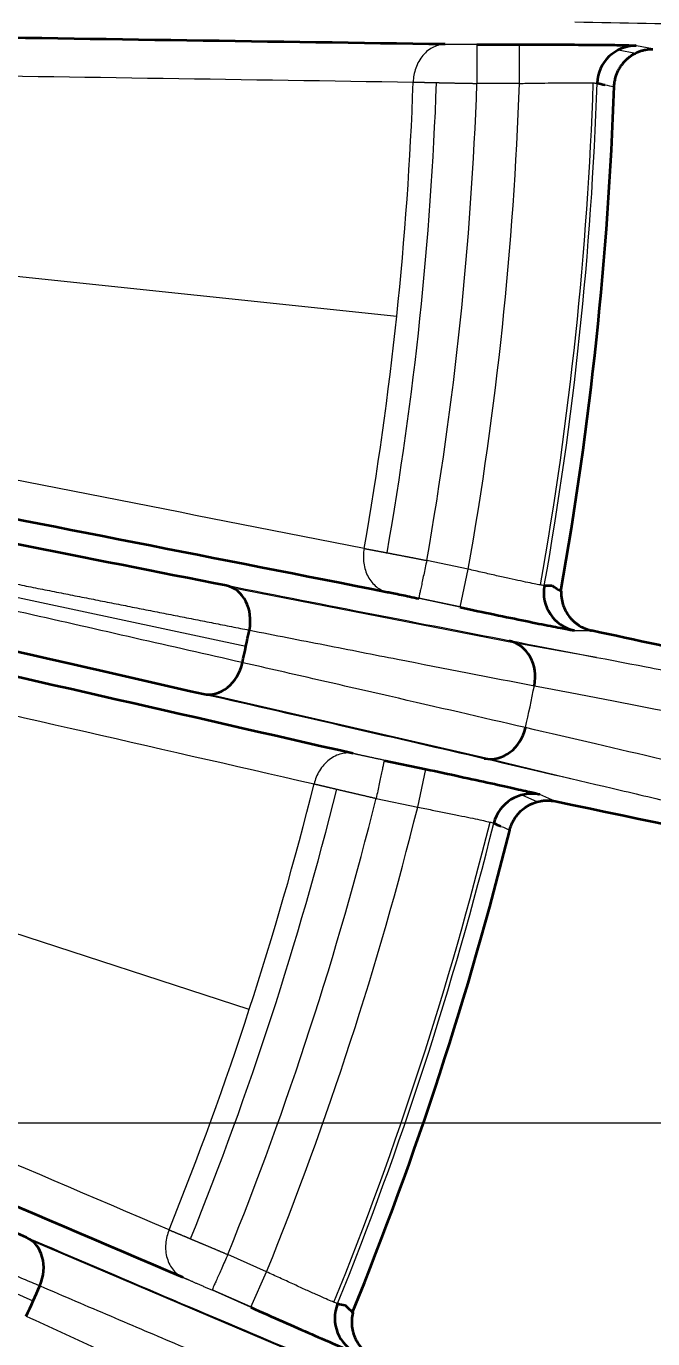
# Model space of a CAD drawing. Header units: millimetres. Extents: x 261 to 3841, y 268 to 4746.
# Drawn here: x 453.38 to 461.47, y 458.4 to 475.36 of the extents above; entities that cross this region are included whole.
import ezdxf
from ezdxf.lldxf.tags import DXFTag

# ---------------------------------------------------------------- set-up
doc = ezdxf.new("R2010")
doc.units = ezdxf.units.MM
doc.layers.add('20', color=7, linetype='Continuous', true_color=0xffffff)
doc.layers.add('dim', color=82, linetype='Continuous', lineweight=5)
doc.styles.add('TXT', font='txt.shx', dxfattribs={"bigfont": 'gbcbig.shx'})
tags = doc.linetypes.add('DASHED', pattern=[25.72, 12.86, -12.86]).pattern_tags.tags
tags[6:7] = [DXFTag(74, 4), DXFTag(75, 0), DXFTag(340, '0'), DXFTag(46, 0.0), DXFTag(50, 0.0), DXFTag(44, 0.0), DXFTag(45, 0.0)]
tags[4:5] = [DXFTag(74, 4), DXFTag(75, 0), DXFTag(340, '0'), DXFTag(46, 0.0), DXFTag(50, 0.0), DXFTag(44, 0.0), DXFTag(45, 0.0)]
doc.dimstyles.new('2-2', dxfattribs={"dimscale": 2, "dimtxt": 2.5, "dimasz": 2, "dimexe": 0.5, "dimexo": 0.5, "dimgap": 0.66, "dimtad": 0, "dimzin": 9, "dimdsep": 46, "dimtxsty": 'TXT', "dimblk": 'CLOSEDBLANK', "dimcen": 0.1, "dimclrd": 256, "dimclre": 256, "dimclrt": 7, "dimazin": 2, "dimtfac": 1, "dimtofl": 0, "dimtmove": 0, "dimatfit": 0, "dimldrblk": 'CLOSEDBLANK', "dimfxl": 0, "dimlwd": 0, "dimlwe": 0, "dimarcsym": 0})

# ---------------------------------------------------------------- blocks, each defined once
blk = doc.blocks.new('*D24')
at = {"layer": 'DEFPOINTS', "color": 0, "lineweight": 18, "transparency": 16777216}
for p in [(398.609, 461.191), (570.876, 461.191), (414.609, 446.191)]:
    blk.add_point(p, dxfattribs=at)
at = {"layer": 'dim', "lineweight": 0, "transparency": 16777216}
blk.add_line((399.608, 461.191), (570.876, 461.191), dxfattribs=at)
at = {"layer": 'dim', "color": 7, "lineweight": 18, "transparency": 16777216, "insert": (575.208, 461.191), "char_height": 5, "attachment_point": 5, "style": 'TXT'}
blk.add_mtext('15', dxfattribs=at)
blk = doc.blocks.new('_ClosedBlank')
at = {"color": 0, "linetype": 'ByBlock', "lineweight": -2}
for p, q in [((-1, 0.1667), (0, 0)), ((-1, 0.1667), (-1, -0.1667)), ((0, 0), (-1, -0.1667))]:
    blk.add_line(p, q, dxfattribs=at)
blk = doc.blocks.new('*D25')
at = {"layer": 'DEFPOINTS', "color": 0, "lineweight": 18, "transparency": 16777216}
for p in [(394.109, 483.191), (570.876, 483.191), (414.609, 446.191)]:
    blk.add_point(p, dxfattribs=at)
at = {"layer": 'dim', "lineweight": 0, "transparency": 16777216}
blk.add_line((395.108, 483.191), (570.876, 483.191), dxfattribs=at)
at = {"layer": 'dim', "color": 7, "lineweight": 18, "transparency": 16777216, "insert": (576.042, 483.191), "char_height": 5, "attachment_point": 5, "style": 'TXT'}
blk.add_mtext('37', dxfattribs=at)
blk = doc.blocks.new('*D26')
at = {"layer": 'DEFPOINTS', "color": 0, "lineweight": 18, "transparency": 16777216}
for p in [(403.609, 495.191), (570.876, 495.191), (414.609, 446.191)]:
    blk.add_point(p, dxfattribs=at)
at = {"layer": 'dim', "lineweight": 0, "transparency": 16777216}
blk.add_line((404.608, 495.191), (570.876, 495.191), dxfattribs=at)
at = {"layer": 'dim', "color": 7, "lineweight": 18, "transparency": 16777216, "insert": (576.042, 495.191), "char_height": 5, "attachment_point": 5, "style": 'TXT'}
blk.add_mtext('49', dxfattribs=at)
blk = doc.blocks.new('*D27')
at = {"layer": 'DEFPOINTS', "color": 0, "lineweight": 18, "transparency": 16777216}
for p in [(484.774, 576.191), (570.876, 576.191), (414.609, 446.191)]:
    blk.add_point(p, dxfattribs=at)
at = {"layer": 'dim', "lineweight": 0, "transparency": 16777216}
blk.add_line((485.774, 576.191), (570.876, 576.191), dxfattribs=at)
at = {"layer": 'dim', "color": 7, "lineweight": 18, "transparency": 16777216, "insert": (577.292, 576.191), "char_height": 5, "attachment_point": 5, "style": 'TXT'}
blk.add_mtext('130', dxfattribs=at)
blk = doc.blocks.new('*D28')
at = {"layer": 'DEFPOINTS', "color": 0, "lineweight": 18, "transparency": 16777216}
for p in [(551.216, 621.191), (570.876, 621.191), (414.609, 446.191)]:
    blk.add_point(p, dxfattribs=at)
at = {"layer": 'dim', "lineweight": 0, "transparency": 16777216}
blk.add_line((552.215, 621.191), (570.876, 621.191), dxfattribs=at)
at = {"layer": 'dim', "color": 7, "lineweight": 18, "transparency": 16777216, "insert": (577.708, 621.191), "char_height": 5, "attachment_point": 5, "style": 'TXT'}
blk.add_mtext('175', dxfattribs=at)
blk = doc.blocks.new('*D33')
at = {"layer": 'DEFPOINTS', "color": 0, "lineweight": 18, "transparency": 16777216}
for p in [(564.609, 628.483), (564.609, 608.262), (414.609, 446.191)]:
    blk.add_point(p, dxfattribs=at)
at = {"layer": 'dim', "lineweight": 0, "transparency": 16777216}
blk.add_line((564.609, 609.262), (564.609, 628.483), dxfattribs=at)
at = {"layer": 'dim', "color": 7, "lineweight": 18, "transparency": 16777216, "insert": (564.609, 634.9), "char_height": 5, "attachment_point": 5, "rotation": 90, "style": 'TXT'}
blk.add_mtext('150', dxfattribs=at)
blk = doc.blocks.new('*D38')
at = {"layer": 'DEFPOINTS', "color": 0, "lineweight": 18, "transparency": 16777216}
for p in [(514.609, 628.483), (514.609, 533.529), (414.609, 446.191)]:
    blk.add_point(p, dxfattribs=at)
at = {"layer": 'dim', "lineweight": 0, "transparency": 16777216}
blk.add_line((514.609, 534.528), (514.609, 628.483), dxfattribs=at)
at = {"layer": 'dim', "color": 7, "lineweight": 18, "transparency": 16777216, "insert": (514.609, 634.483), "char_height": 5, "attachment_point": 5, "rotation": 90, "style": 'TXT'}
blk.add_mtext('100', dxfattribs=at)

msp = doc.modelspace()

# ---------------------------------------------------------------- linework, layer by layer
at = {"layer": '20', "color": 7, "linetype": 'Continuous', "lineweight": 35}
for p, q in [((459.203, 475.122), (459.751, 475.122)), ((458.006, 465.873), (458.542, 465.76))]:
    msp.add_line(p, q, dxfattribs=at)
at = {"layer": '20', "color": 7, "linetype": 'Continuous', "lineweight": 13}
for p, q in [((459.751, 474.619), (459.751, 475.122)), ((461.032, 475.054), (461.25, 475.01)), ((461.468, 475.064), (461.262, 475.106)), ((459.751, 474.619), (459.203, 474.619)), ((445.32, 472.963), (458.168, 471.612)), ((456.22, 467.346), (444.287, 469.882)), ((459.091, 468.342), (458.555, 468.456)), ((458.987, 467.85), (459.091, 468.342)), ((456.036, 468.108), (459.695, 467.393)), ((458.988, 467.855), (458.452, 467.969)), ((458.982, 467.851), (458.456, 467.963)), ((460.468, 467.552), (460.678, 467.549)), ((460.745, 467.2), (459.707, 467.387)), ((459.375, 465.89), (455.742, 466.725)), ((456.264, 462.656), (443.978, 466.648)), ((459.389, 465.89), (460.412, 465.638)), ((458.438, 465.268), (458.542, 465.76)), ((457.902, 465.382), (458.438, 465.268)), ((459.781, 465.426), (459.986, 465.338)), ((460.21, 465.346), (460.017, 465.43)), ((453.472, 458.887), (442.327, 463.85)), ((453.45, 459.671), (456.88, 458.211)), ((456.487, 459.265), (455.987, 459.488)), ((456.283, 458.806), (456.487, 459.265)), ((456.285, 458.811), (455.785, 459.033)), ((456.278, 458.808), (455.787, 459.027))]:
    msp.add_line(p, q, dxfattribs=at)
at = {"layer": '20', "color": 7, "linetype": 'DASHED', "lineweight": 13}
for radius in [60.992, 60.991]:
    msp.add_circle((414.609, 476.191), radius, dxfattribs=at)
at = {"layer": '20', "color": 7, "linetype": 'Continuous', "lineweight": 13}
for radius in [60.489, 59.774, 59.271]:
    msp.add_circle((414.609, 476.191), radius, dxfattribs=at)
at = {"layer": '20', "color": 7, "linetype": 'Continuous', "lineweight": 35}
msp.add_circle((414.609, 476.191), 59.271, dxfattribs=at)
at = {"layer": '20', "color": 7, "linetype": 'Continuous', "lineweight": 13}
for radius, start, end in [(43.799, 350.0338, 357.9662), (44.1, 350.0286, 357.971), (44.622, 350.0179, 357.9821), (45.17, 349.9934, 358.0066), (46.123, 349.9455, 358.0545), (46.173, 349.9475, 358.0525), (46.291, 347.6576, 348.3424), (43.799, 338.0337, 345.9663), (44.1, 338.0286, 345.971), (44.622, 338.0179, 345.9821), (45.17, 337.9934, 346.0066), (46.123, 337.9455, 346.0545), (46.173, 337.9475, 346.0525)]:
    msp.add_arc((414.609, 476.191), radius, start, end, dxfattribs=at)
at = {"layer": '20', "color": 7, "linetype": 'Continuous', "lineweight": 35}
for radius, start, end in [(46.395, 349.9073, 358.0075), (42.541, 347.7107, 348.2895), (46.395, 337.9073, 346.0075), (42.541, 335.7107, 336.2895)]:
    msp.add_arc((414.609, 476.191), radius, start, end, dxfattribs=at)
for centre, major_axis, ratio, start_param, end_param in [((461.257, 474.604), (0.099, 0.493), 0.998592, 0.198743, 1.735037), ((455.863, 467.639), (-0.097, -0.493), 0.816944, 1.562804, 3.123653), ((460.567, 468.043), (0.006, 0.502), 0.998592, 1.406579, 2.94291), ((459.517, 466.925), (-0.095, -0.493), 0.869513, 1.56011, 3.120388), ((455.774, 467.223), (0.112, 0.49), 0.816944, 3.159758, 4.720563), ((459.403, 466.389), (0.114, 0.49), 0.869513, 3.162797, 4.723083), ((459.908, 464.94), (0.199, 0.461), 0.998592, 0.198743, 1.735037), ((453.183, 459.249), (-0.198, -0.462), 0.816944, 1.562804, 3.123653), ((457.869, 458.666), (0.11, 0.49), 0.998592, 1.406579, 2.94291)]:
    msp.add_ellipse(centre, major_axis=major_axis, ratio=ratio, start_param=start_param, end_param=end_param, dxfattribs=at)
for points in [[(458.791, 475.124), (454.348, 475.19), (449.905, 475.257), (445.462, 475.323)], [(460.755, 474.621), (460.788, 474.615), (460.821, 474.608), (460.854, 474.602)], [(444.968, 470.624), (449.328, 469.765), (453.688, 468.907), (458.047, 468.048)], [(455.967, 468.131), (454.186, 468.482), (450.474, 469.217), (446.481, 470.014), (444.411, 470.429)], [(444.178, 469.332), (446.237, 468.869), (450.209, 467.974), (453.9, 467.135), (455.67, 466.731)], [(457.604, 465.961), (453.272, 466.95), (448.94, 467.939), (444.607, 468.927)], [(460.073, 468.131), (460.107, 468.131), (460.14, 468.13), (460.174, 468.13)], [(460.174, 468.13), (460.211, 468.107), (460.248, 468.083), (460.286, 468.06)], [(460.215, 465.344), (462.516, 464.86), (464.797, 464.381), (467.059, 463.908)], [(459.42, 465.061), (459.451, 465.048), (459.482, 465.035), (459.513, 465.021)], [(453.387, 459.708), (451.719, 460.422), (448.24, 461.913), (444.5, 463.523), (442.562, 464.359)], [(443.147, 464.434), (447.233, 462.687), (451.319, 460.941), (455.405, 459.194)], [(454.538, 457.245), (450.506, 459.113), (446.474, 460.981), (442.442, 462.849)], [(457.404, 458.854), (457.437, 458.847), (457.469, 458.84), (457.502, 458.832)], [(457.502, 458.832), (457.534, 458.802), (457.565, 458.772), (457.597, 458.741)]]:
    msp.add_open_spline(points, degree=3, dxfattribs=at)
at = {"layer": '20', "color": 7, "linetype": 'Continuous', "lineweight": 13}
for points, knots in [([(460.467, 475.414), (461.096, 475.402), (461.694, 475.391), (462.545, 475.373), (462.822, 475.367), (463.36, 475.355), (463.621, 475.348), (464.129, 475.336), (464.376, 475.33), (464.855, 475.318), (465.087, 475.311), (465.535, 475.299), (465.752, 475.292), (466.169, 475.28), (466.37, 475.273), (466.659, 475.264), (466.753, 475.261), (466.941, 475.254), (467.034, 475.251), (467.174, 475.246), (467.221, 475.245), (467.315, 475.241), (467.362, 475.24), (467.505, 475.235), (467.6, 475.232), (467.886, 475.222), (468.077, 475.216), (468.349, 475.206), (468.438, 475.203), (468.61, 475.197), (468.693, 475.193), (468.852, 475.187), (468.928, 475.184), (469.072, 475.177), (469.14, 475.174), (469.335, 475.164), (469.449, 475.158), (469.654, 475.144), (469.744, 475.138), (469.907, 475.124), (469.979, 475.118), (470.044, 475.111)], [0, 0, 0, 0, 0.124699, 0.124699, 0.187221, 0.187221, 0.249742, 0.249742, 0.312264, 0.312264, 0.374785, 0.374785, 0.437307, 0.437307, 0.499828, 0.499828, 0.531089, 0.531089, 0.56235, 0.56235, 0.57798, 0.57798, 0.59361, 0.59361, 0.624871, 0.624871, 0.687393, 0.687393, 0.718653, 0.718653, 0.749914, 0.749914, 0.781175, 0.781175, 0.812436, 0.812436, 0.874957, 0.874957, 0.937479, 0.937479, 1, 1, 1, 1]), ([(458.786, 475.124), (458.764, 475.124), (458.741, 475.121), (458.693, 475.11), (458.668, 475.101), (458.619, 475.077), (458.594, 475.062), (458.548, 475.026), (458.526, 475.005), (458.486, 474.958), (458.468, 474.932), (458.437, 474.876), (458.424, 474.847), (458.403, 474.787), (458.395, 474.756), (458.384, 474.696), (458.381, 474.665), (458.38, 474.636)], [0, 0, 0, 0, 0.117249, 0.117249, 0.243356, 0.243356, 0.369464, 0.369464, 0.495571, 0.495571, 0.621678, 0.621678, 0.747785, 0.747785, 0.873893, 0.873893, 1, 1, 1, 1]), ([(459.203, 475.117), (459.203, 475.115), (459.203, 475.113), (459.203, 475.105), (459.203, 475.095), (459.203, 475.069), (459.203, 475.054), (459.203, 475.017), (459.203, 474.996), (459.203, 474.95), (459.203, 474.924), (459.203, 474.87), (459.203, 474.841), (459.203, 474.78), (459.203, 474.749), (459.203, 474.685), (459.203, 474.652), (459.203, 474.619)], [0, 0, 0, 0, 0.044746, 0.044746, 0.181211, 0.181211, 0.317676, 0.317676, 0.454141, 0.454141, 0.590606, 0.590606, 0.72707, 0.72707, 0.863535, 0.863535, 1, 1, 1, 1]), ([(458.38, 474.636), (458.382, 474.636), (458.386, 474.636), (458.391, 474.636), (458.397, 474.636), (458.402, 474.636), (458.408, 474.636), (458.414, 474.635), (458.42, 474.635), (458.426, 474.635), (458.433, 474.635), (458.439, 474.635), (458.446, 474.635), (458.453, 474.634), (458.459, 474.634), (458.467, 474.634), (458.474, 474.634), (458.481, 474.634), (458.489, 474.634), (458.497, 474.633), (458.505, 474.633), (458.513, 474.633), (458.521, 474.633), (458.529, 474.633), (458.538, 474.632), (458.547, 474.632), (458.556, 474.632), (458.565, 474.632), (458.574, 474.632), (458.583, 474.631), (458.593, 474.631), (458.603, 474.631), (458.613, 474.631), (458.623, 474.63), (458.633, 474.63), (458.644, 474.63), (458.654, 474.63), (458.665, 474.629), (458.676, 474.629), (458.687, 474.629), (458.699, 474.629), (458.71, 474.629), (458.722, 474.628), (458.734, 474.628), (458.746, 474.628), (458.758, 474.628), (458.771, 474.627), (458.783, 474.627), (458.796, 474.627), (458.809, 474.627), (458.822, 474.626), (458.835, 474.626), (458.848, 474.626), (458.862, 474.626), (458.875, 474.625), (458.889, 474.625), (458.903, 474.625), (458.917, 474.624), (458.931, 474.624), (458.945, 474.624), (458.96, 474.624), (458.974, 474.623), (458.989, 474.623), (459.004, 474.623), (459.019, 474.623), (459.034, 474.622), (459.049, 474.622), (459.064, 474.622), (459.079, 474.622), (459.094, 474.621), (459.11, 474.621), (459.125, 474.621), (459.141, 474.62), (459.156, 474.62), (459.172, 474.62), (459.187, 474.62), (459.198, 474.619), (459.203, 474.619)], [0, 0, 0, 0, 0.009429, 0.018971, 0.028626, 0.038395, 0.048278, 0.058274, 0.068385, 0.07861, 0.088949, 0.099403, 0.109972, 0.120656, 0.131454, 0.142367, 0.153395, 0.164538, 0.175795, 0.187167, 0.198653, 0.210253, 0.221968, 0.233796, 0.245738, 0.257792, 0.26996, 0.28224, 0.294631, 0.307135, 0.319749, 0.332473, 0.345307, 0.35825, 0.371301, 0.384459, 0.397725, 0.411096, 0.424572, 0.438151, 0.451834, 0.465619, 0.479504, 0.493488, 0.507571, 0.521751, 0.536027, 0.550396, 0.564859, 0.579413, 0.594056, 0.608788, 0.623606, 0.63851, 0.653496, 0.668563, 0.683709, 0.698933, 0.714233, 0.729605, 0.74505, 0.760563, 0.776143, 0.791789, 0.807496, 0.823265, 0.839091, 0.854973, 0.870907, 0.886893, 0.902927, 0.919006, 0.935129, 0.951293, 0.967494, 0.983731, 1, 1, 1, 1]), ([(459.751, 474.619), (459.814, 474.62), (459.878, 474.621), (460.003, 474.623), (460.065, 474.624), (460.183, 474.625), (460.24, 474.626), (460.347, 474.626), (460.397, 474.627), (460.489, 474.627), (460.531, 474.627), (460.606, 474.626), (460.638, 474.626), (460.691, 474.625), (460.712, 474.625), (460.738, 474.623), (460.745, 474.623), (460.75, 474.622)], [0, 0, 0, 0, 0.13013, 0.13013, 0.26026, 0.26026, 0.39039, 0.39039, 0.520519, 0.520519, 0.650649, 0.650649, 0.780779, 0.780779, 0.910909, 0.910909, 1, 1, 1, 1]), ([(444.304, 469.936), (444.347, 469.927), (444.434, 469.91), (444.567, 469.883), (444.7, 469.857), (444.834, 469.83), (444.967, 469.803), (445.1, 469.776), (445.233, 469.75), (445.366, 469.723), (445.498, 469.697), (445.631, 469.67), (445.763, 469.644), (445.895, 469.617), (446.026, 469.591), (446.158, 469.564), (446.289, 469.538), (446.42, 469.512), (446.551, 469.486), (446.682, 469.46), (446.812, 469.434), (446.943, 469.407), (447.073, 469.381), (447.202, 469.356), (447.332, 469.33), (447.462, 469.304), (447.591, 469.278), (447.72, 469.252), (447.849, 469.226), (447.978, 469.201), (448.106, 469.175), (448.234, 469.149), (448.362, 469.124), (448.49, 469.098), (448.618, 469.073), (448.746, 469.047), (448.873, 469.022), (449, 468.997), (449.127, 468.971), (449.254, 468.946), (449.38, 468.921), (449.506, 468.896), (449.633, 468.871), (449.759, 468.845), (449.884, 468.82), (450.01, 468.795), (450.135, 468.77), (450.26, 468.745), (450.385, 468.721), (450.51, 468.696), (450.635, 468.671), (450.759, 468.646), (450.883, 468.622), (451.007, 468.597), (451.131, 468.572), (451.254, 468.548), (451.378, 468.523), (451.501, 468.499), (451.624, 468.474), (451.747, 468.45), (451.869, 468.426), (451.992, 468.401), (452.114, 468.377), (452.236, 468.353), (452.358, 468.329), (452.479, 468.304), (452.601, 468.28), (452.722, 468.256), (452.843, 468.232), (452.964, 468.208), (453.084, 468.185), (453.205, 468.161), (453.325, 468.137), (453.445, 468.113), (453.565, 468.089), (453.685, 468.066), (453.804, 468.042), (453.923, 468.018), (454.042, 467.995), (454.161, 467.971), (454.28, 467.948), (454.398, 467.924), (454.516, 467.901), (454.634, 467.878), (454.752, 467.854), (454.87, 467.831), (454.987, 467.808), (455.104, 467.785), (455.221, 467.762), (455.338, 467.739), (455.454, 467.716), (455.571, 467.693), (455.687, 467.67), (455.803, 467.647), (455.919, 467.624), (456.034, 467.601), (456.148, 467.579), (456.223, 467.564), (456.259, 467.557)], [0, 0, 0, 0, 0.010036, 0.020464, 0.030891, 0.041318, 0.051745, 0.062172, 0.072599, 0.083025, 0.093452, 0.103879, 0.114305, 0.124732, 0.135158, 0.145585, 0.156011, 0.166437, 0.176864, 0.18729, 0.197716, 0.208142, 0.218568, 0.228994, 0.23942, 0.249846, 0.260271, 0.270697, 0.281123, 0.291549, 0.301974, 0.3124, 0.322825, 0.333251, 0.343676, 0.354102, 0.364527, 0.374952, 0.385378, 0.395803, 0.406228, 0.416654, 0.427079, 0.437504, 0.447929, 0.458354, 0.468779, 0.479204, 0.489629, 0.500054, 0.51048, 0.520905, 0.531329, 0.541754, 0.552179, 0.562604, 0.573029, 0.583454, 0.593879, 0.604304, 0.614729, 0.625154, 0.635579, 0.646004, 0.656429, 0.666853, 0.677278, 0.687703, 0.698128, 0.708553, 0.718978, 0.729403, 0.739828, 0.750254, 0.760679, 0.771104, 0.781529, 0.791954, 0.802379, 0.812804, 0.823229, 0.833654, 0.844079, 0.854503, 0.864928, 0.875353, 0.885778, 0.896203, 0.906628, 0.917053, 0.927477, 0.937902, 0.948327, 0.958752, 0.969178, 0.979603, 0.990028, 1, 1, 1, 1]), ([(456.17, 467.137), (455.258, 467.345), (454.325, 467.557), (452.419, 467.99), (451.446, 468.211), (449.463, 468.66), (448.452, 468.888), (446.395, 469.352), (445.347, 469.588), (444.281, 469.828)], [0, 0, 0, 0, 0.249758, 0.249758, 0.499969, 0.499969, 0.75018, 0.75018, 1, 1, 1, 1]), ([(457.747, 468.61), (457.741, 468.579), (457.738, 468.547), (457.737, 468.483), (457.738, 468.451), (457.747, 468.389), (457.754, 468.359), (457.772, 468.301), (457.784, 468.273), (457.812, 468.221), (457.828, 468.197), (457.864, 468.153), (457.884, 468.133), (457.926, 468.099), (457.949, 468.085), (457.995, 468.063), (458.019, 468.054), (458.043, 468.049)], [0, 0, 0, 0, 0.125998, 0.125998, 0.251996, 0.251996, 0.377994, 0.377994, 0.503992, 0.503992, 0.62999, 0.62999, 0.755989, 0.755989, 0.881987, 0.881987, 1, 1, 1, 1]), ([(457.747, 468.61), (457.749, 468.61), (457.753, 468.609), (457.759, 468.608), (457.766, 468.607), (457.772, 468.606), (457.779, 468.604), (457.786, 468.603), (457.792, 468.602), (457.799, 468.6), (457.807, 468.599), (457.814, 468.598), (457.821, 468.596), (457.829, 468.595), (457.836, 468.593), (457.844, 468.592), (457.852, 468.591), (457.86, 468.589), (457.868, 468.587), (457.877, 468.586), (457.885, 468.584), (457.894, 468.583), (457.902, 468.581), (457.911, 468.579), (457.92, 468.578), (457.929, 468.576), (457.938, 468.574), (457.948, 468.572), (457.957, 468.571), (457.967, 468.569), (457.977, 468.567), (457.987, 468.565), (457.997, 468.563), (458.007, 468.561), (458.017, 468.559), (458.028, 468.557), (458.038, 468.555), (458.049, 468.553), (458.06, 468.551), (458.071, 468.549), (458.082, 468.547), (458.093, 468.545), (458.104, 468.543), (458.116, 468.54), (458.127, 468.538), (458.139, 468.536), (458.151, 468.534), (458.163, 468.531), (458.175, 468.529), (458.187, 468.527), (458.2, 468.524), (458.212, 468.522), (458.225, 468.52), (458.237, 468.517), (458.25, 468.515), (458.263, 468.512), (458.276, 468.51), (458.289, 468.507), (458.302, 468.505), (458.315, 468.502), (458.329, 468.499), (458.342, 468.497), (458.356, 468.494), (458.37, 468.492), (458.384, 468.489), (458.397, 468.486), (458.411, 468.484), (458.425, 468.481), (458.44, 468.478), (458.454, 468.475), (458.468, 468.473), (458.482, 468.47), (458.497, 468.467), (458.511, 468.464), (458.526, 468.461), (458.541, 468.459), (458.55, 468.457), (458.555, 468.456)], [0, 0, 0, 0, 0.011136, 0.022331, 0.033586, 0.0449, 0.056274, 0.067706, 0.079199, 0.09075, 0.102361, 0.114032, 0.125761, 0.137551, 0.149399, 0.161307, 0.173274, 0.185301, 0.197387, 0.209533, 0.221737, 0.234002, 0.246325, 0.258708, 0.271151, 0.283652, 0.296214, 0.308834, 0.321514, 0.334253, 0.347052, 0.35991, 0.372828, 0.385805, 0.398841, 0.411937, 0.425092, 0.438306, 0.45158, 0.464913, 0.478306, 0.491758, 0.505269, 0.51884, 0.532471, 0.54616, 0.559909, 0.573718, 0.587585, 0.601513, 0.615499, 0.629545, 0.643651, 0.657815, 0.67204, 0.686323, 0.700666, 0.715069, 0.72953, 0.744052, 0.758632, 0.773272, 0.787971, 0.80273, 0.817548, 0.832426, 0.847363, 0.862359, 0.877415, 0.89253, 0.907705, 0.922939, 0.938232, 0.953585, 0.968997, 0.984469, 1, 1, 1, 1]), ([(458.555, 468.456), (458.549, 468.424), (458.542, 468.392), (458.528, 468.329), (458.522, 468.298), (458.509, 468.239), (458.503, 468.211), (458.492, 468.158), (458.487, 468.133), (458.477, 468.087), (458.473, 468.067), (458.465, 468.031), (458.462, 468.016), (458.456, 467.991), (458.454, 467.981), (458.453, 467.972), (458.452, 467.971), (458.452, 467.969)], [0, 0, 0, 0, 0.136465, 0.136465, 0.272931, 0.272931, 0.409396, 0.409396, 0.545861, 0.545861, 0.682326, 0.682326, 0.818792, 0.818792, 0.955257, 0.955257, 1, 1, 1, 1]), ([(460.068, 468.131), (460.063, 468.132), (460.055, 468.133), (460.03, 468.137), (460.009, 468.141), (459.957, 468.151), (459.926, 468.157), (459.853, 468.172), (459.812, 468.181), (459.722, 468.2), (459.673, 468.211), (459.568, 468.234), (459.513, 468.246), (459.397, 468.272), (459.337, 468.286), (459.215, 468.313), (459.153, 468.328), (459.091, 468.342)], [0, 0, 0, 0, 0.089044, 0.089044, 0.219181, 0.219181, 0.349317, 0.349317, 0.479454, 0.479454, 0.60959, 0.60959, 0.739727, 0.739727, 0.869863, 0.869863, 1, 1, 1, 1]), ([(459.616, 467.418), (459.058, 467.525), (457.894, 467.752), (456.624, 468.001), (455.972, 468.13)], [0, 0, 0, 0, 0.49989, 1, 1, 1, 1]), ([(456.269, 467.555), (456.432, 467.523), (456.594, 467.491), (456.917, 467.427), (457.079, 467.396), (457.558, 467.302), (457.871, 467.24), (458.792, 467.06), (459.381, 466.946), (459.945, 466.837)], [0, 0, 0, 0, 0.123905, 0.123905, 0.249061, 0.249061, 0.499374, 0.499374, 1, 1, 1, 1]), ([(469.057, 465.721), (468.991, 465.728), (468.92, 465.736), (468.758, 465.757), (468.668, 465.769), (468.465, 465.799), (468.352, 465.816), (468.16, 465.847), (468.092, 465.858), (467.95, 465.882), (467.875, 465.894), (467.718, 465.921), (467.637, 465.935), (467.467, 465.965), (467.38, 465.98), (467.2, 466.012), (467.109, 466.028), (466.923, 466.061), (466.829, 466.077), (466.641, 466.111), (466.547, 466.127), (466.36, 466.161), (466.267, 466.177), (466.083, 466.21), (465.992, 466.226), (465.807, 466.259), (465.714, 466.275), (465.524, 466.309), (465.427, 466.326), (465.229, 466.362), (465.129, 466.38), (464.821, 466.436), (464.608, 466.475), (464.166, 466.556), (463.938, 466.598), (463.467, 466.685), (463.225, 466.73), (462.725, 466.824), (462.468, 466.872), (461.94, 466.972), (461.668, 467.024), (460.831, 467.183), (460.244, 467.296), (459.627, 467.416)], [0, 0, 0, 0, 0.062521, 0.062521, 0.125043, 0.125043, 0.187564, 0.187564, 0.218825, 0.218825, 0.250086, 0.250086, 0.281347, 0.281347, 0.312607, 0.312607, 0.343868, 0.343868, 0.375129, 0.375129, 0.40639, 0.40639, 0.43765, 0.43765, 0.468911, 0.468911, 0.500172, 0.500172, 0.531433, 0.531433, 0.562693, 0.562693, 0.625215, 0.625215, 0.687736, 0.687736, 0.750258, 0.750258, 0.812779, 0.812779, 0.875301, 0.875301, 1, 1, 1, 1]), ([(459.83, 466.296), (459.27, 466.425), (458.686, 466.56), (457.771, 466.771), (457.46, 466.842), (456.984, 466.951), (456.824, 466.988), (456.502, 467.061), (456.341, 467.098), (456.18, 467.135)], [0, 0, 0, 0, 0.500626, 0.500626, 0.750939, 0.750939, 0.876095, 0.876095, 1, 1, 1, 1]), ([(455.674, 466.73), (456.323, 466.582), (457.584, 466.294), (458.74, 466.027), (459.294, 465.899)], [0, 0, 0, 0, 0.50011, 1, 1, 1, 1]), ([(459.945, 466.837), (460.567, 466.717), (461.158, 466.603), (462, 466.442), (462.273, 466.391), (462.803, 466.29), (463.061, 466.242), (463.563, 466.148), (463.806, 466.102), (464.279, 466.014), (464.509, 465.972), (464.952, 465.891), (465.166, 465.852), (465.475, 465.795), (465.577, 465.777), (465.776, 465.741), (465.873, 465.724), (466.016, 465.698), (466.064, 465.69), (466.157, 465.673), (466.204, 465.665), (466.342, 465.641), (466.433, 465.624), (466.617, 465.592), (466.709, 465.576), (466.894, 465.543), (466.988, 465.526), (467.176, 465.493), (467.269, 465.476), (467.455, 465.443), (467.547, 465.427), (467.728, 465.395), (467.816, 465.379), (467.987, 465.35), (468.07, 465.335), (468.229, 465.308), (468.306, 465.295), (468.451, 465.271), (468.519, 465.26), (468.65, 465.239), (468.711, 465.229), (468.828, 465.211), (468.882, 465.203), (469.037, 465.18), (469.129, 465.168), (469.293, 465.146), (469.365, 465.138), (469.431, 465.13)], [0, 0, 0, 0, 0.125, 0.125, 0.1875, 0.1875, 0.25, 0.25, 0.3125, 0.3125, 0.375, 0.375, 0.4375, 0.4375, 0.46875, 0.46875, 0.5, 0.5, 0.515625, 0.515625, 0.53125, 0.53125, 0.5625, 0.5625, 0.59375, 0.59375, 0.625, 0.625, 0.65625, 0.65625, 0.6875, 0.6875, 0.71875, 0.71875, 0.75, 0.75, 0.78125, 0.78125, 0.8125, 0.8125, 0.84375, 0.84375, 0.875, 0.875, 0.9375, 0.9375, 1, 1, 1, 1]), ([(469.19, 463.994), (469.127, 464.014), (469.057, 464.036), (468.898, 464.083), (468.81, 464.109), (468.659, 464.151), (468.605, 464.166), (468.492, 464.197), (468.432, 464.213), (468.304, 464.247), (468.237, 464.265), (468.094, 464.302), (468.02, 464.321), (467.863, 464.361), (467.782, 464.382), (467.613, 464.424), (467.526, 464.446), (467.348, 464.49), (467.257, 464.513), (467.074, 464.558), (466.982, 464.581), (466.797, 464.627), (466.705, 464.65), (466.567, 464.684), (466.522, 464.695), (466.431, 464.718), (466.386, 464.729), (466.25, 464.763), (466.16, 464.785), (465.978, 464.831), (465.886, 464.854), (465.698, 464.9), (465.602, 464.924), (465.406, 464.972), (465.306, 464.997), (465, 465.071), (464.789, 465.123), (464.351, 465.229), (464.124, 465.283), (463.656, 465.396), (463.415, 465.453), (462.918, 465.571), (462.663, 465.632), (462.138, 465.756), (461.867, 465.82), (461.033, 466.016), (460.447, 466.152), (459.83, 466.296)], [0, 0, 0, 0, 0.0625, 0.0625, 0.125, 0.125, 0.15625, 0.15625, 0.1875, 0.1875, 0.21875, 0.21875, 0.25, 0.25, 0.28125, 0.28125, 0.3125, 0.3125, 0.34375, 0.34375, 0.375, 0.375, 0.40625, 0.40625, 0.421875, 0.421875, 0.4375, 0.4375, 0.46875, 0.46875, 0.5, 0.5, 0.53125, 0.53125, 0.5625, 0.5625, 0.625, 0.625, 0.6875, 0.6875, 0.75, 0.75, 0.8125, 0.8125, 0.875, 0.875, 1, 1, 1, 1]), ([(457.599, 465.962), (457.578, 465.966), (457.555, 465.968), (457.506, 465.968), (457.479, 465.964), (457.426, 465.952), (457.399, 465.942), (457.346, 465.916), (457.32, 465.9), (457.271, 465.862), (457.248, 465.841), (457.206, 465.793), (457.187, 465.767), (457.154, 465.712), (457.14, 465.684), (457.117, 465.627), (457.108, 465.598), (457.101, 465.57)], [0, 0, 0, 0, 0.117248, 0.117248, 0.243356, 0.243356, 0.369463, 0.369463, 0.495571, 0.495571, 0.621678, 0.621678, 0.747785, 0.747785, 0.873893, 0.873893, 1, 1, 1, 1]), ([(458.005, 465.869), (458.005, 465.867), (458.005, 465.865), (458.003, 465.857), (458.001, 465.847), (457.996, 465.822), (457.992, 465.807), (457.985, 465.771), (457.98, 465.75), (457.971, 465.705), (457.965, 465.68), (457.954, 465.627), (457.948, 465.598), (457.935, 465.539), (457.929, 465.509), (457.916, 465.446), (457.909, 465.414), (457.902, 465.382)], [0, 0, 0, 0, 0.044741, 0.044741, 0.181207, 0.181207, 0.317672, 0.317672, 0.454138, 0.454138, 0.590603, 0.590603, 0.727069, 0.727069, 0.863534, 0.863534, 1, 1, 1, 1]), ([(459.304, 465.896), (459.916, 465.754), (460.499, 465.618), (461.328, 465.424), (461.597, 465.361), (462.12, 465.237), (462.375, 465.177), (462.869, 465.059), (463.11, 465.002), (463.575, 464.89), (463.801, 464.836), (464.237, 464.73), (464.447, 464.679), (464.853, 464.58), (465.048, 464.532), (465.329, 464.462), (465.42, 464.44), (465.602, 464.394), (465.692, 464.372), (465.829, 464.338), (465.874, 464.327), (465.966, 464.304), (466.012, 464.293), (466.15, 464.258), (466.243, 464.235), (466.521, 464.166), (466.705, 464.121), (466.97, 464.054), (467.057, 464.033), (467.223, 463.991), (467.304, 463.97), (467.458, 463.931), (467.531, 463.912), (467.671, 463.876), (467.737, 463.858), (467.925, 463.808), (468.036, 463.778), (468.233, 463.723), (468.32, 463.697), (468.476, 463.651), (468.545, 463.629), (468.608, 463.609)], [0, 0, 0, 0, 0.124699, 0.124699, 0.187221, 0.187221, 0.249742, 0.249742, 0.312264, 0.312264, 0.374785, 0.374785, 0.437307, 0.437307, 0.499828, 0.499828, 0.531089, 0.531089, 0.56235, 0.56235, 0.57798, 0.57798, 0.59361, 0.59361, 0.624871, 0.624871, 0.687393, 0.687393, 0.718653, 0.718653, 0.749914, 0.749914, 0.781175, 0.781175, 0.812436, 0.812436, 0.874957, 0.874957, 0.937479, 0.937479, 1, 1, 1, 1]), ([(457.101, 465.57), (457.102, 465.569), (457.106, 465.568), (457.111, 465.567), (457.116, 465.566), (457.122, 465.564), (457.128, 465.563), (457.133, 465.562), (457.139, 465.56), (457.145, 465.559), (457.151, 465.557), (457.158, 465.556), (457.164, 465.554), (457.171, 465.553), (457.178, 465.551), (457.185, 465.549), (457.192, 465.548), (457.199, 465.546), (457.206, 465.544), (457.214, 465.543), (457.222, 465.541), (457.229, 465.539), (457.237, 465.537), (457.246, 465.535), (457.254, 465.533), (457.262, 465.531), (457.271, 465.529), (457.28, 465.527), (457.289, 465.525), (457.298, 465.522), (457.308, 465.52), (457.317, 465.518), (457.327, 465.516), (457.337, 465.513), (457.347, 465.511), (457.357, 465.509), (457.367, 465.506), (457.378, 465.504), (457.389, 465.501), (457.4, 465.499), (457.411, 465.496), (457.422, 465.493), (457.433, 465.491), (457.445, 465.488), (457.457, 465.485), (457.468, 465.482), (457.48, 465.48), (457.493, 465.477), (457.505, 465.474), (457.518, 465.471), (457.53, 465.468), (457.543, 465.465), (457.556, 465.462), (457.569, 465.459), (457.582, 465.456), (457.596, 465.453), (457.609, 465.45), (457.623, 465.446), (457.637, 465.443), (457.651, 465.44), (457.665, 465.437), (457.679, 465.433), (457.693, 465.43), (457.708, 465.427), (457.722, 465.423), (457.737, 465.42), (457.751, 465.417), (457.766, 465.413), (457.781, 465.41), (457.796, 465.406), (457.811, 465.403), (457.826, 465.399), (457.841, 465.396), (457.856, 465.392), (457.871, 465.389), (457.887, 465.385), (457.897, 465.383), (457.902, 465.382)], [0, 0, 0, 0, 0.009429, 0.018971, 0.028627, 0.038396, 0.048278, 0.058275, 0.068386, 0.078611, 0.088951, 0.099405, 0.109974, 0.120657, 0.131456, 0.142369, 0.153397, 0.16454, 0.175797, 0.187169, 0.198655, 0.210256, 0.22197, 0.233799, 0.24574, 0.257795, 0.269963, 0.282243, 0.294635, 0.307138, 0.319752, 0.332476, 0.34531, 0.358253, 0.371304, 0.384463, 0.397728, 0.411099, 0.424575, 0.438155, 0.451838, 0.465622, 0.479507, 0.493492, 0.507575, 0.521754, 0.53603, 0.5504, 0.564862, 0.579416, 0.59406, 0.608791, 0.623609, 0.638512, 0.653498, 0.668566, 0.683712, 0.698936, 0.714235, 0.729608, 0.745052, 0.760565, 0.776145, 0.791791, 0.807498, 0.823266, 0.839092, 0.854974, 0.870909, 0.886894, 0.902928, 0.919007, 0.93513, 0.951293, 0.967494, 0.983731, 1, 1, 1, 1]), ([(458.438, 465.268), (458.5, 465.256), (458.563, 465.244), (458.685, 465.219), (458.746, 465.207), (458.861, 465.184), (458.917, 465.173), (459.022, 465.151), (459.071, 465.141), (459.162, 465.122), (459.203, 465.113), (459.275, 465.097), (459.307, 465.09), (459.358, 465.078), (459.379, 465.073), (459.404, 465.067), (459.411, 465.065), (459.416, 465.063)], [0, 0, 0, 0, 0.13013, 0.13013, 0.26026, 0.26026, 0.39039, 0.39039, 0.520519, 0.520519, 0.650649, 0.650649, 0.780779, 0.780779, 0.910909, 0.910909, 1, 1, 1, 1]), ([(442.354, 463.899), (442.395, 463.881), (442.477, 463.846), (442.601, 463.793), (442.726, 463.738), (442.851, 463.685), (442.976, 463.631), (443.1, 463.577), (443.225, 463.523), (443.349, 463.47), (443.473, 463.416), (443.597, 463.363), (443.721, 463.309), (443.844, 463.256), (443.968, 463.203), (444.091, 463.15), (444.214, 463.097), (444.336, 463.044), (444.459, 462.991), (444.581, 462.938), (444.704, 462.886), (444.826, 462.833), (444.947, 462.781), (445.069, 462.728), (445.191, 462.676), (445.312, 462.624), (445.433, 462.572), (445.554, 462.519), (445.675, 462.467), (445.795, 462.416), (445.915, 462.364), (446.036, 462.312), (446.156, 462.26), (446.275, 462.209), (446.395, 462.157), (446.514, 462.106), (446.634, 462.055), (446.753, 462.003), (446.872, 461.952), (446.99, 461.901), (447.109, 461.85), (447.227, 461.799), (447.345, 461.749), (447.463, 461.698), (447.581, 461.647), (447.699, 461.597), (447.816, 461.546), (447.933, 461.496), (448.05, 461.445), (448.167, 461.395), (448.284, 461.345), (448.4, 461.295), (448.517, 461.245), (448.633, 461.195), (448.749, 461.145), (448.865, 461.096), (448.98, 461.046), (449.096, 460.996), (449.211, 460.947), (449.326, 460.898), (449.441, 460.848), (449.555, 460.799), (449.67, 460.75), (449.784, 460.701), (449.898, 460.652), (450.012, 460.603), (450.126, 460.554), (450.24, 460.506), (450.353, 460.457), (450.466, 460.408), (450.579, 460.36), (450.692, 460.311), (450.805, 460.263), (450.917, 460.215), (451.029, 460.167), (451.141, 460.119), (451.253, 460.071), (451.365, 460.023), (451.477, 459.975), (451.588, 459.928), (451.699, 459.88), (451.81, 459.832), (451.921, 459.785), (452.031, 459.738), (452.142, 459.69), (452.252, 459.643), (452.362, 459.596), (452.472, 459.549), (452.581, 459.502), (452.691, 459.455), (452.8, 459.409), (452.909, 459.362), (453.018, 459.315), (453.126, 459.269), (453.235, 459.223), (453.343, 459.176), (453.45, 459.131), (453.52, 459.101), (453.554, 459.086)], [0, 0, 0, 0, 0.010036, 0.020464, 0.030891, 0.041318, 0.051745, 0.062172, 0.072599, 0.083025, 0.093452, 0.103879, 0.114305, 0.124732, 0.135158, 0.145585, 0.156011, 0.166437, 0.176864, 0.18729, 0.197716, 0.208142, 0.218568, 0.228994, 0.23942, 0.249846, 0.260271, 0.270697, 0.281123, 0.291549, 0.301974, 0.3124, 0.322825, 0.333251, 0.343676, 0.354102, 0.364527, 0.374952, 0.385378, 0.395803, 0.406228, 0.416654, 0.427079, 0.437504, 0.447929, 0.458354, 0.468779, 0.479204, 0.489629, 0.500054, 0.51048, 0.520905, 0.531329, 0.541754, 0.552179, 0.562604, 0.573029, 0.583454, 0.593879, 0.604304, 0.614729, 0.625154, 0.635579, 0.646004, 0.656429, 0.666853, 0.677278, 0.687703, 0.698128, 0.708553, 0.718978, 0.729403, 0.739828, 0.750254, 0.760679, 0.771104, 0.781529, 0.791954, 0.802379, 0.812804, 0.823229, 0.833654, 0.844079, 0.854503, 0.864928, 0.875353, 0.885778, 0.896203, 0.906628, 0.917053, 0.927477, 0.937902, 0.948327, 0.958752, 0.969178, 0.979603, 0.990028, 1, 1, 1, 1]), ([(455.228, 459.807), (455.217, 459.78), (455.208, 459.751), (455.193, 459.691), (455.188, 459.66), (455.182, 459.596), (455.182, 459.564), (455.188, 459.501), (455.194, 459.47), (455.212, 459.41), (455.223, 459.382), (455.251, 459.33), (455.267, 459.307), (455.302, 459.265), (455.322, 459.247), (455.361, 459.217), (455.381, 459.205), (455.401, 459.196)], [0, 0, 0, 0, 0.126107, 0.126107, 0.252215, 0.252215, 0.378322, 0.378322, 0.504429, 0.504429, 0.630537, 0.630537, 0.756644, 0.756644, 0.882751, 0.882751, 1, 1, 1, 1]), ([(455.228, 459.807), (455.23, 459.806), (455.234, 459.804), (455.24, 459.802), (455.246, 459.8), (455.252, 459.797), (455.258, 459.794), (455.264, 459.792), (455.271, 459.789), (455.278, 459.786), (455.284, 459.784), (455.291, 459.781), (455.298, 459.778), (455.305, 459.775), (455.312, 459.772), (455.319, 459.769), (455.327, 459.766), (455.334, 459.763), (455.342, 459.759), (455.35, 459.756), (455.358, 459.753), (455.366, 459.749), (455.374, 459.746), (455.382, 459.743), (455.391, 459.739), (455.399, 459.735), (455.408, 459.732), (455.417, 459.728), (455.426, 459.724), (455.435, 459.721), (455.444, 459.717), (455.453, 459.713), (455.463, 459.709), (455.472, 459.705), (455.482, 459.701), (455.492, 459.697), (455.502, 459.692), (455.512, 459.688), (455.522, 459.684), (455.532, 459.68), (455.543, 459.675), (455.553, 459.671), (455.564, 459.666), (455.575, 459.662), (455.585, 459.657), (455.596, 459.653), (455.607, 459.648), (455.619, 459.643), (455.63, 459.638), (455.642, 459.634), (455.653, 459.629), (455.665, 459.624), (455.677, 459.619), (455.688, 459.614), (455.7, 459.609), (455.712, 459.604), (455.725, 459.599), (455.737, 459.593), (455.749, 459.588), (455.762, 459.583), (455.774, 459.578), (455.787, 459.572), (455.8, 459.567), (455.813, 459.561), (455.826, 459.556), (455.839, 459.55), (455.852, 459.545), (455.865, 459.539), (455.878, 459.534), (455.892, 459.528), (455.905, 459.522), (455.918, 459.517), (455.932, 459.511), (455.946, 459.505), (455.959, 459.499), (455.973, 459.494), (455.982, 459.49), (455.987, 459.488)], [0, 0, 0, 0, 0.011136, 0.022331, 0.033586, 0.0449, 0.056274, 0.067706, 0.079199, 0.09075, 0.102361, 0.114032, 0.125761, 0.137551, 0.149399, 0.161307, 0.173274, 0.185301, 0.197387, 0.209533, 0.221737, 0.234002, 0.246325, 0.258708, 0.271151, 0.283652, 0.296214, 0.308834, 0.321514, 0.334253, 0.347052, 0.35991, 0.372828, 0.385805, 0.398841, 0.411937, 0.425092, 0.438306, 0.45158, 0.464913, 0.478306, 0.491758, 0.505269, 0.51884, 0.532471, 0.54616, 0.559909, 0.573718, 0.587585, 0.601513, 0.615499, 0.629545, 0.643651, 0.657815, 0.67204, 0.686323, 0.700666, 0.715069, 0.72953, 0.744052, 0.758632, 0.773272, 0.787971, 0.80273, 0.817548, 0.832426, 0.847363, 0.862359, 0.877415, 0.89253, 0.907705, 0.922939, 0.938232, 0.953585, 0.968997, 0.984469, 1, 1, 1, 1]), ([(456.809, 458.252), (456.285, 458.473), (455.193, 458.937), (454.004, 459.445), (453.392, 459.706)], [0, 0, 0, 0, 0.49989, 1, 1, 1, 1]), ([(455.987, 459.488), (455.974, 459.458), (455.96, 459.428), (455.934, 459.369), (455.921, 459.341), (455.897, 459.285), (455.885, 459.259), (455.863, 459.209), (455.852, 459.186), (455.834, 459.144), (455.825, 459.124), (455.81, 459.091), (455.804, 459.077), (455.793, 459.053), (455.789, 459.044), (455.786, 459.036), (455.785, 459.035), (455.784, 459.033)], [0, 0, 0, 0, 0.136465, 0.136465, 0.272931, 0.272931, 0.409396, 0.409396, 0.545861, 0.545861, 0.682326, 0.682326, 0.818792, 0.818792, 0.955257, 0.955257, 1, 1, 1, 1]), ([(457.399, 458.856), (457.394, 458.857), (457.387, 458.86), (457.363, 458.869), (457.344, 458.877), (457.295, 458.898), (457.265, 458.911), (457.197, 458.94), (457.159, 458.957), (457.075, 458.995), (457.029, 459.016), (456.931, 459.06), (456.88, 459.084), (456.772, 459.133), (456.716, 459.159), (456.603, 459.211), (456.545, 459.238), (456.487, 459.265)], [0, 0, 0, 0, 0.089044, 0.089044, 0.219181, 0.219181, 0.349317, 0.349317, 0.479454, 0.479454, 0.60959, 0.60959, 0.739727, 0.739727, 0.869863, 0.869863, 1, 1, 1, 1]), ([(453.564, 459.082), (453.716, 459.017), (453.868, 458.952), (454.171, 458.822), (454.322, 458.758), (454.771, 458.566), (455.065, 458.441), (455.928, 458.074), (456.481, 457.839), (457.009, 457.615)], [0, 0, 0, 0, 0.123905, 0.123905, 0.249061, 0.249061, 0.499374, 0.499374, 1, 1, 1, 1]), ([(456.784, 457.11), (456.264, 457.353), (455.72, 457.607), (454.87, 458.002), (454.58, 458.137), (454.137, 458.342), (453.988, 458.412), (453.689, 458.55), (453.539, 458.62), (453.389, 458.689)], [0, 0, 0, 0, 0.500626, 0.500626, 0.750939, 0.750939, 0.876095, 0.876095, 1, 1, 1, 1])]:
    msp.add_open_spline(points, degree=3, knots=knots, dxfattribs=at)
for points, weights in [([(459.198, 475.122), (459.036, 475.122), (458.892, 475.123), (458.797, 475.124)], [1.23593006085, 1.14740812644, 1.14669287698, 1.23378431248]), ([(458.002, 465.875), (457.843, 465.908), (457.702, 465.939), (457.609, 465.96)], [1.23591952493, 1.14740943093, 1.14669635425, 1.2337802949]), ([(455.41, 459.192), (455.498, 459.154), (455.63, 459.096), (455.778, 459.031)], [1.23378232483, 1.1467002339, 1.14741442613, 1.2359249015])]:
    msp.add_rational_spline(points, weights, degree=3, dxfattribs=at)
at = {"layer": '20', "color": 7, "linetype": 'Continuous', "lineweight": 35}
for points, knots in [([(459.751, 475.122), (459.908, 475.122), (460.206, 475.121), (460.626, 475.119), (460.962, 475.116), (461.187, 475.112), (461.249, 475.108), (461.257, 475.107)], [0, 0, 0, 0, 0.199969, 0.399977, 0.599984, 0.799992, 1, 1, 1, 1]), ([(460.976, 474.577), (460.976, 474.594), (460.977, 474.61), (460.982, 474.642), (460.985, 474.658), (460.995, 474.705), (461.006, 474.736), (461.025, 474.78), (461.032, 474.794), (461.048, 474.822), (461.057, 474.836), (461.085, 474.876), (461.105, 474.9), (461.14, 474.934), (461.152, 474.944), (461.177, 474.964), (461.19, 474.974), (461.23, 475), (461.258, 475.015), (461.302, 475.033), (461.317, 475.038), (461.348, 475.047), (461.363, 475.051), (461.41, 475.06), (461.441, 475.063), (461.473, 475.063)], [0, 0, 0, 0, 0.0625, 0.0625, 0.125, 0.125, 0.25, 0.25, 0.3125, 0.3125, 0.375, 0.375, 0.5, 0.5, 0.5625, 0.5625, 0.625, 0.625, 0.75, 0.75, 0.8125, 0.8125, 0.875, 0.875, 1, 1, 1, 1]), ([(458.048, 468.047), (458.07, 468.043), (458.097, 468.038), (458.156, 468.026), (458.189, 468.019), (458.259, 468.005), (458.296, 467.997), (458.372, 467.981), (458.412, 467.972), (458.451, 467.964)], [0, 0, 0, 0, 0.25, 0.25, 0.5, 0.5, 0.75, 0.75, 1, 1, 1, 1]), ([(460.29, 468.06), (460.29, 468.045), (460.29, 468.03), (460.291, 468.001), (460.293, 467.986), (460.299, 467.943), (460.305, 467.914), (460.318, 467.872), (460.323, 467.858), (460.335, 467.831), (460.341, 467.818), (460.361, 467.779), (460.377, 467.755), (460.404, 467.72), (460.413, 467.709), (460.433, 467.687), (460.443, 467.677), (460.465, 467.657), (460.476, 467.648), (460.5, 467.63), (460.511, 467.622), (460.548, 467.599), (460.574, 467.586), (460.614, 467.57), (460.628, 467.565), (460.655, 467.556), (460.669, 467.552), (460.683, 467.549)], [0, 0, 0, 0, 0.0625, 0.0625, 0.125, 0.125, 0.25, 0.25, 0.3125, 0.3125, 0.375, 0.375, 0.5, 0.5, 0.5625, 0.5625, 0.625, 0.625, 0.6875, 0.6875, 0.75, 0.75, 0.875, 0.875, 0.9375, 0.9375, 1, 1, 1, 1]), ([(458.987, 467.85), (459.141, 467.817), (459.434, 467.756), (459.843, 467.671), (460.171, 467.605), (460.392, 467.562), (460.454, 467.552), (460.463, 467.552)], [0, 0, 0, 0, 0.199973, 0.39998, 0.599987, 0.799993, 1, 1, 1, 1]), ([(467.52, 466.078), (466.956, 466.2), (466.25, 466.352), (465.539, 466.505), (465.255, 466.566), (465.113, 466.597), (464.685, 466.689), (464.401, 466.75), (462.975, 467.057), (461.831, 467.303), (460.683, 467.549)], [0, 0, 0, 0, 0.25, 0.3125, 0.3125, 0.375, 0.375, 0.5, 0.5, 1, 1, 1, 1]), ([(458.542, 465.76), (458.696, 465.727), (458.987, 465.664), (459.397, 465.575), (459.725, 465.502), (459.945, 465.451), (460.004, 465.435), (460.012, 465.432)], [0, 0, 0, 0, 0.199969, 0.399977, 0.599984, 0.799992, 1, 1, 1, 1]), ([(459.627, 464.972), (459.631, 464.988), (459.635, 465.004), (459.646, 465.034), (459.652, 465.049), (459.673, 465.093), (459.689, 465.121), (459.718, 465.16), (459.728, 465.173), (459.749, 465.197), (459.76, 465.209), (459.796, 465.242), (459.821, 465.261), (459.861, 465.287), (459.876, 465.295), (459.904, 465.309), (459.919, 465.316), (459.963, 465.333), (459.994, 465.341), (460.041, 465.35), (460.057, 465.352), (460.089, 465.355), (460.104, 465.355), (460.152, 465.354), (460.183, 465.351), (460.215, 465.344)], [0, 0, 0, 0, 0.0625, 0.0625, 0.125, 0.125, 0.25, 0.25, 0.3125, 0.3125, 0.375, 0.375, 0.5, 0.5, 0.5625, 0.5625, 0.625, 0.625, 0.75, 0.75, 0.8125, 0.8125, 0.875, 0.875, 1, 1, 1, 1]), ([(456.283, 458.806), (456.427, 458.742), (456.701, 458.62), (457.083, 458.452), (457.39, 458.319), (457.598, 458.232), (457.656, 458.209), (457.665, 458.207)], [0, 0, 0, 0, 0.199973, 0.39998, 0.599987, 0.799993, 1, 1, 1, 1]), ([(457.602, 458.74), (457.598, 458.726), (457.595, 458.711), (457.59, 458.682), (457.589, 458.667), (457.585, 458.623), (457.586, 458.594), (457.59, 458.55), (457.592, 458.536), (457.598, 458.507), (457.601, 458.493), (457.613, 458.451), (457.623, 458.423), (457.642, 458.384), (457.649, 458.371), (457.664, 458.346), (457.672, 458.333), (457.689, 458.31), (457.698, 458.298), (457.717, 458.276), (457.727, 458.266), (457.758, 458.236), (457.78, 458.217), (457.816, 458.193), (457.829, 458.185), (457.854, 458.171), (457.867, 458.165), (457.88, 458.159)], [0, 0, 0, 0, 0.0625, 0.0625, 0.125, 0.125, 0.25, 0.25, 0.3125, 0.3125, 0.375, 0.375, 0.5, 0.5, 0.5625, 0.5625, 0.625, 0.625, 0.6875, 0.6875, 0.75, 0.75, 0.875, 0.875, 0.9375, 0.9375, 1, 1, 1, 1])]:
    msp.add_open_spline(points, degree=3, knots=knots, dxfattribs=at)
at = {"layer": '20', "color": 7, "linetype": 'Continuous', "lineweight": 13}
for points in [[(445.465, 474.832), (449.77, 474.767), (454.075, 474.702), (458.38, 474.636)], [(460.859, 474.601), (460.896, 474.593), (460.933, 474.586), (460.971, 474.578)], [(457.747, 468.61), (453.522, 469.441), (449.297, 470.272), (445.073, 471.104)], [(444.508, 468.447), (448.706, 467.488), (452.903, 466.529), (457.101, 465.569)], [(459.518, 465.019), (459.553, 465.004), (459.587, 464.989), (459.622, 464.974)], [(455.228, 459.807), (451.269, 461.498), (447.309, 463.19), (443.349, 464.881)], [(442.245, 462.4), (446.151, 460.589), (450.057, 458.778), (453.964, 456.967)]]:
    msp.add_open_spline(points, degree=3, dxfattribs=at)

# ---------------------------------------------------------------- dimensions: what is measured, and where the dimension line sits
at = {"layer": 'dim', "lineweight": 18}
for feature_location, offset, dtype, picture, middle in [((564.609, 608.262), (0, 20.221), 1, '*D33', (564.609, 634.9)), ((514.609, 533.529), (0, 94.955), 1, '*D38', (514.609, 634.483)), ((551.216, 621.191), (19.66, 0), 0, '*D28', (577.708, 621.191)), ((484.774, 576.191), (86.101, 0), 0, '*D27', (577.292, 576.191)), ((403.609, 495.191), (167.267, 0), 0, '*D26', (576.042, 495.191)), ((394.109, 483.191), (176.767, 0), 0, '*D25', (576.042, 483.191)), ((398.609, 461.191), (172.267, 0), 0, '*D24', (575.208, 461.191))]:
    dim = msp.add_ordinate_dim(feature_location=feature_location, offset=offset, dtype=dtype, origin=(414.609, 446.191), dimstyle='2-2', override={"dimexe": 0.49975, "dimexo": 0.49975, "dimgap": 0.49975}, dxfattribs=at)
    dim.commit()
    dim.dimension.update_dxf_attribs({"geometry": picture, "text_midpoint": middle})

doc.saveas('drawing.dxf')
